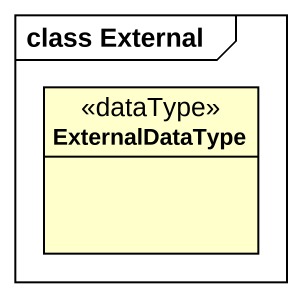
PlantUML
@startuml
mainframe class External
hide circle
hide empty members
class ExternalDataType <<dataType>>
@enduml
